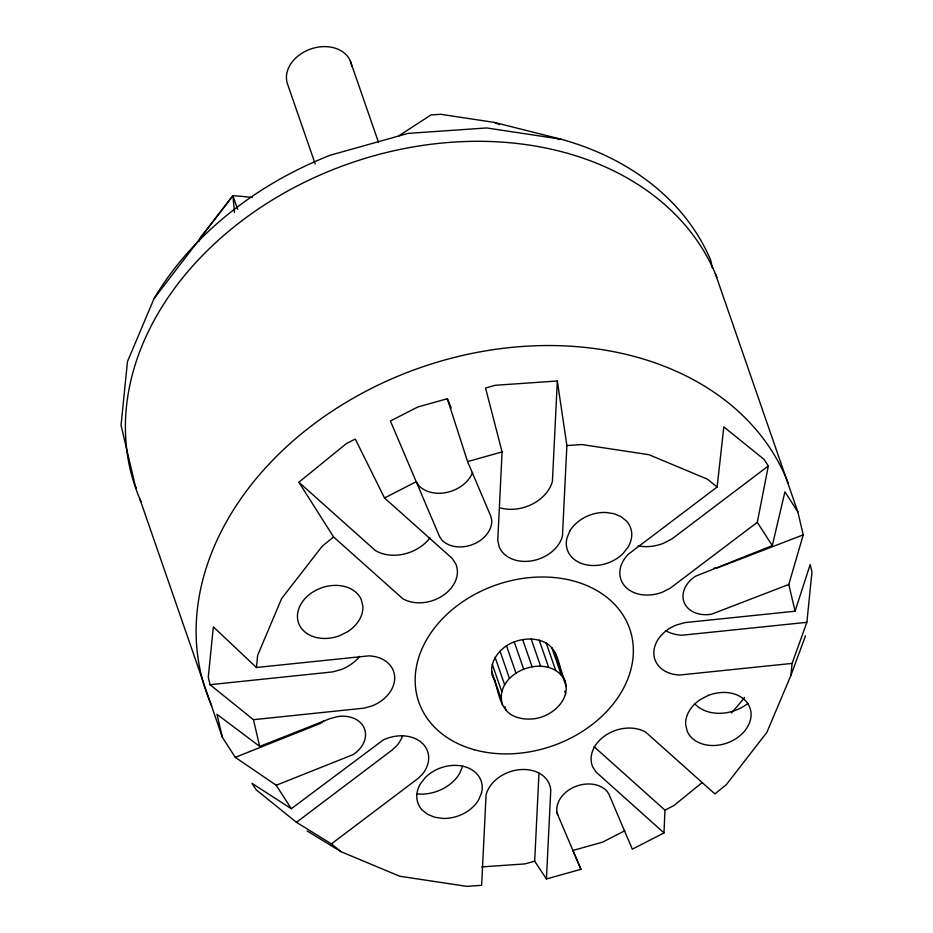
<?xml version="1.0" encoding="UTF-8"?>
<svg xmlns="http://www.w3.org/2000/svg" width="933" height="933" viewBox="0 0 933 933"><rect width="100%" height="100%" fill="white"/><g stroke="black" fill="none" stroke-linecap="round" stroke-linejoin="round"><path stroke-width="1.4" d="M557.654 814.544L556.779 810.824A27.908 21.319 -19.1 0 1 575.684 786.449A27.908 21.319 -19.1 0 1 606.951 791.172L608.969 794.321L632.306 849.17L664.004 832.912L664.949 810.147L593.994 746.622M557.328 380.991L566.879 445.577L562.447 536.078A33.483 25.576 -19.1 0 1 532.055 560.791A33.483 25.576 -19.1 0 1 499.283 547.076L497.756 540.557L502.082 451.922L485.545 388.011L495.271 385.282L557.328 380.991L552.418 481.265A37.098 28.34 -19.1 0 1 500.403 507.949M556.651 812.223L580.944 869.299L546.423 878.968L534.679 861.182L538.982 773.084M546.423 878.968L550.762 790.333A33.483 25.576 -19.1 0 0 520.742 769.585A33.483 25.576 -19.1 0 0 486.07 794.811L481.638 885.312L466.687 886.35L399.651 876.215L341.093 851.712L307.167 830.988M256.423 667.492L213.354 626.859L208.269 677.16L210.042 684.694L253.426 719.693L364.15 708.135L371.987 705.943A33.483 25.576 -19.1 0 0 394.659 676.682A33.483 25.576 -19.1 0 0 368.873 655.864L256.423 667.492L257.648 655.374L281.638 598.543L322.153 546.271L333.594 536.965L402.706 598.659A33.483 25.576 -19.1 0 0 442.417 595.895A33.483 25.576 -19.1 0 0 455.84 564.092L452.19 558.412L384.513 497.977L355.275 439.046L346.341 443.63L298.863 482.244L333.594 536.965M495.283 681.067C484.752 665.929 499.272 647.012 514.246 641.881C524.544 638.09 536.417 637.729 546.237 643.094C559.17 650.907 558.832 668.168 564.85 680.472C571.497 699.249 552.523 715.961 535.297 718.597C527.262 719.775 518.923 718.946 511.704 715.028C498 706.584 498.793 687.924 492.146 674.897M502.525 704.881C492.484 671.9 549.14 650.616 564.85 680.472M664.004 832.912L596.082 772.092L592.665 766.798A33.483 25.576 -19.1 0 1 606.088 734.994A33.483 25.576 -19.1 0 1 645.811 732.242L714.923 793.925L726.364 784.63L766.879 732.358L790.869 675.527L792.094 663.398L806.87 622.334L811.955 572.034L810.182 564.5L795.079 611.208L684.939 622.603L676.53 624.958A33.483 25.576 -19.1 0 0 653.858 654.208A33.483 25.576 -19.1 0 0 679.632 675.025L792.094 663.398M717.127 487.014L723.81 426.894L764.092 459.421L768.325 465.999L757.304 522.305L670.291 588.14L662.57 592.105A33.483 25.576 -19.1 0 1 625.052 586.437A33.483 25.576 -19.1 0 1 628.306 554.237L717.127 487.014L707.424 479.177L648.867 454.674L581.83 444.54L566.879 445.577M788.805 584.455L711.587 614.182A27.908 21.319 -19.1 0 1 684.286 602.753A27.908 21.319 -19.1 0 1 695.47 576.256L772.291 545.618L784.933 491.831L797.832 511.89L803.231 534.866L788.805 584.455L795.079 611.208M790.869 675.527L805.517 635.77M252.272 197.481A367.532 280.716 -19.1 0 0 232.912 195.673L154.062 298.572L127.483 361.538L121.045 425.273L135.168 485.417A309.185 236.154 -19.1 0 0 136.3 488.029M198.811 241.495L200.502 237.483L232.912 195.673L237.635 209.284M462.721 766.063L459.526 773.609A37.098 28.34 -19.1 0 1 419.617 794.088L417.028 793.703M702.152 782.589L673.883 805.564L664.949 810.147M768.325 465.999L671.923 538.947L663.363 543.333A37.098 28.34 -19.1 0 1 638.149 545.84M291.306 808.724L383.265 739.939A33.483 25.576 -19.1 0 1 421.809 742.82A33.483 25.576 -19.1 0 1 422.031 774.647L417.797 778.647L331.402 843.899L296.437 822.323L256.132 789.773L251.992 783.347L291.306 808.724L276.215 785.259L235.279 757.351L222.392 737.315L139.88 499.038M296.437 822.323L392.152 750.027L396.852 745.595A37.098 28.34 -19.1 0 0 402.601 735.869M398.321 136.125L430.964 114.957L440.656 114.293L494.292 122.398L560.955 139.18A309.185 236.154 -19.1 0 1 710.608 259.992L712.555 268.307M384.513 497.977L416.223 481.708M624.877 830.708L602.566 842.149L572.92 850.464L580.944 869.299M222.392 737.315L216.992 714.316L259.712 746.423L329.92 718.667L336.93 716.707A27.908 21.319 -19.1 0 1 364.232 728.137A27.908 21.319 -19.1 0 1 353.047 754.645L276.215 785.259M235.279 757.351L320.416 723.425A30.917 23.617 -19.1 0 0 323.588 721.116M803.231 534.866L717.675 567.8A30.917 23.617 -19.1 0 1 713.722 568.279M447.327 398.729L417.657 407.045L390.414 421.016L439.548 536.568L441.566 539.717A27.908 21.319 -19.1 0 0 472.833 544.452A27.908 21.319 -19.1 0 0 491.726 520.066L490.863 516.346L467.585 461.59L447.327 398.729L451.245 407.966M467.585 461.59L502.082 451.922M534.679 861.182L524.952 863.911L481.661 866.909M558.121 139.577L560.955 139.18L486.676 127.949L408.048 133.396L330.434 155.158A309.185 236.154 -19.1 0 0 154.062 298.572M806.87 622.334L682.268 635.21A37.098 28.34 -19.1 0 1 665.579 630.603M210.042 684.694L332.708 671.9L341.396 669.462A37.098 28.34 -19.1 0 0 359.73 656.331M494.292 122.398L499.493 124.579M331.402 843.899L341.093 851.712M298.863 482.244L375.428 550.598A37.098 28.34 -19.1 0 0 429.985 537.805M757.304 522.305L772.291 545.618M416.246 481.813L418.485 485.288A30.917 23.617 -19.1 0 0 447.735 492.216A30.917 23.617 -19.1 0 0 472.599 472.436M715.319 273.614L797.832 511.89M350.318 60.948L378.46 142.224M557.421 661.112L566.378 686.98M551.765 647.56L561.199 674.792M564.733 691.166L565.678 693.884M546.237 643.094L555.671 670.326M539.216 640.155L548.639 667.387M531.169 638.942L540.592 666.174M522.655 639.525L532.078 666.757M514.246 641.881L523.67 669.113M506.526 645.846L515.949 673.078M500.006 651.141L509.43 678.373M495.143 657.415L504.578 684.647M492.262 664.238L501.697 691.47M504.765 706.479L506.176 710.573M491.563 671.142L500.998 698.374M315.191 163.881L287.994 85.37A33.483 25.576 -19.1 0 1 312.462 48.446A33.483 25.576 -19.1 0 1 351.718 66.126M555.415 653.24L556.943 659.748M253.426 719.693L259.712 746.423M232.912 195.673L234.498 212.561M744.592 697.394A309.185 236.154 -19.1 0 1 731.332 712.999M211.744 705.884A309.185 236.154 -19.1 0 1 407.604 372.325A309.185 236.154 -19.1 0 1 788.198 483.131M141.023 501.651A309.185 236.154 -19.1 0 1 336.008 168.43A309.185 236.154 -19.1 0 1 716.952 277.567M748.114 703.272A37.098 28.34 -19.1 0 1 694.7 703.727M569.911 530.959L567.031 537.781A33.483 25.576 -19.1 0 0 584.07 564.278A33.483 25.576 -19.1 0 0 623.279 553.292L628.142 547.018A33.483 25.576 -19.1 0 0 626.533 521.092L621.005 516.637L613.972 513.698L605.937 512.474A33.483 25.576 -19.1 0 0 569.911 530.959M481.486 793.12L478.606 799.931A33.483 25.576 -19.1 0 1 442.58 818.416L434.533 817.203L427.512 814.264L421.984 809.797A33.483 25.576 -19.1 0 1 420.375 783.883L425.238 777.609A33.483 25.576 -19.1 0 1 464.447 766.611A33.483 25.576 -19.1 0 1 481.486 793.12M347.892 631.524L340.172 635.478A33.483 25.576 -19.1 0 1 299.003 624.13A33.483 25.576 -19.1 0 1 320.147 588.361A33.483 25.576 -19.1 0 1 361.316 599.709L362.855 606.228A33.483 25.576 -19.1 0 1 347.892 631.524M708.345 695.412L700.613 699.377A33.483 25.576 -19.1 0 0 685.662 724.661L687.189 731.18A33.483 25.576 -19.1 0 0 728.37 742.54A33.483 25.576 -19.1 0 0 749.514 706.771A33.483 25.576 -19.1 0 0 708.345 695.412M474.407 749.759A111.622 85.253 -19.1 0 0 633.227 646.476A111.622 85.253 -19.1 0 0 465.135 600.117A111.622 85.253 -19.1 0 0 474.407 749.759"/></g></svg>
